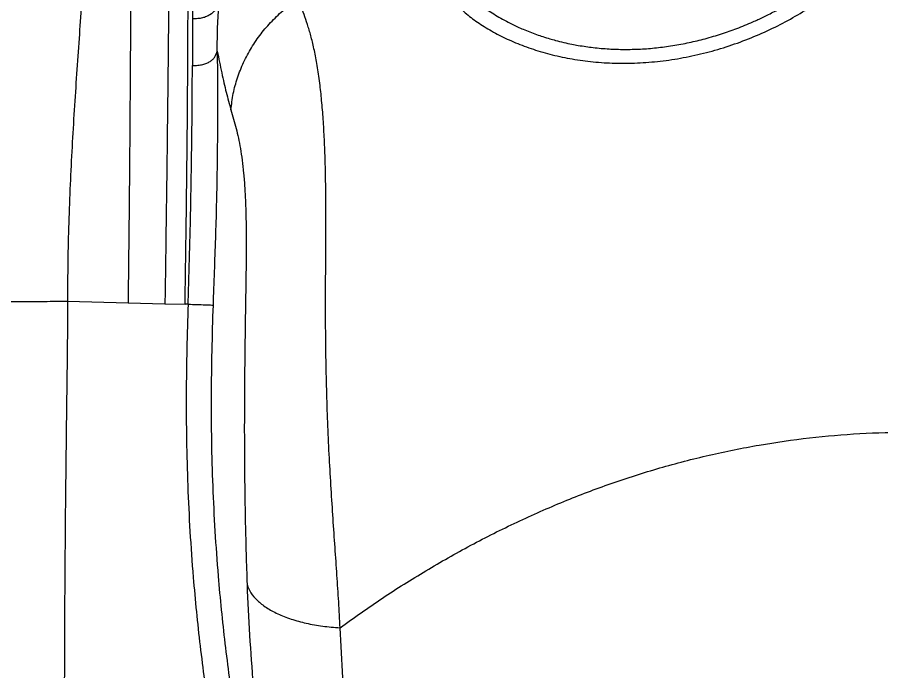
# Model space of a CAD drawing. Extents: x 939 to 1039, y 781 to 934.
# Drawn here: x 951.44 to 964.31, y 858.78 to 868.52 of the extents above; entities that cross this region are included whole.
import ezdxf

# ---------------------------------------------------------------- set-up
doc = ezdxf.new("R2010")
doc.units = 0
doc.header["$MEASUREMENT"] = 0
doc.layers.add('1', color=4, linetype='Continuous')

# ---------------------------------------------------------------- blocks, each defined once
blk = doc.blocks.new('Envoy')
at = {"layer": '1', "color": 3, "linetype": 'Continuous', "lineweight": 25}
for p, q in [((13.534, 65.118), (14.435, 65.096)), ((14.435, 65.102), (14.435, 65.096)), ((14.435, 65.096), (14.985, 65.082)), ((14.985, 65.082), (15.285, 65.075))]:
    blk.add_line(p, q, dxfattribs=at)
at = {"layer": '1', "color": 3, "linetype": 'Continuous', "lineweight": 25, "flags": 128}
blk.add_lwpolyline([(15.33, 65.074), (15.307, 65.075), (15.285, 65.075)], dxfattribs=at)
at = {"layer": '1', "color": 3, "linetype": 'Continuous', "lineweight": 25}
for points, knots in [([(13.677, 73.153), (13.705, 72.975), (13.761, 72.619), (13.803, 72.05), (13.817, 71.458), (13.808, 70.843), (13.781, 70.205), (13.744, 69.599), (13.706, 69.032), (13.669, 68.507), (13.633, 67.969), (13.6, 67.42), (13.572, 66.858), (13.55, 66.286), (13.536, 65.704), (13.535, 65.313), (13.534, 65.118)], [0, 0, 0, 0, 0.084843, 0.16974, 0.254367, 0.338613, 0.423034, 0.506567, 0.568897, 0.631305, 0.693352, 0.754892, 0.816144, 0.877407, 0.938704, 1, 1, 1, 1]), ([(14.478, 73.153), (14.478, 72.977), (14.479, 72.626), (14.479, 72.066), (14.479, 71.484), (14.478, 70.878), (14.476, 70.246), (14.474, 69.644), (14.471, 69.077), (14.468, 68.55), (14.464, 68.008), (14.46, 67.45), (14.455, 66.878), (14.449, 66.294), (14.443, 65.7), (14.438, 65.301), (14.435, 65.102)], [0, 0, 0, 0, 0.083327, 0.166654, 0.249982, 0.333311, 0.416637, 0.49996, 0.562461, 0.624961, 0.687453, 0.749998, 0.812525, 0.874987, 0.937471, 1, 1, 1, 1]), ([(15.057, 72.84), (15.057, 72.669), (15.057, 72.326), (15.055, 71.795), (15.052, 71.244), (15.048, 70.668), (15.044, 70.067), (15.039, 69.493), (15.034, 68.952), (15.029, 68.449), (15.023, 67.929), (15.017, 67.426), (15.011, 66.945), (15.005, 66.49), (14.998, 66.027), (14.992, 65.557), (14.987, 65.241), (14.985, 65.082)], [0, 0, 0, 0, 0.0830025, 0.1663667, 0.2497895, 0.3332211, 0.416631, 0.4999748, 0.5624694, 0.6250004, 0.6876852, 0.7503771, 0.8003243, 0.8499705, 0.8998013, 0.9498992, 1, 1, 1, 1]), ([(15.285, 65.075), (15.287, 65.207), (15.29, 65.47), (15.296, 65.862), (15.302, 66.249), (15.307, 66.631), (15.311, 67.006), (15.316, 67.434), (15.321, 67.908), (15.324, 68.423), (15.327, 68.92), (15.329, 69.455), (15.33, 70.024), (15.331, 70.619), (15.331, 71.189), (15.33, 71.735), (15.33, 72.261), (15.329, 72.603), (15.329, 72.774)], [0, 0, 0, 0, 0.041738, 0.08353, 0.125171, 0.166576, 0.207987, 0.249634, 0.312323, 0.375008, 0.437538, 0.500032, 0.583375, 0.666783, 0.750214, 0.833635, 0.916999, 1, 1, 1, 1]), ([(15.379, 72.774), (15.379, 72.599), (15.38, 72.25), (15.383, 71.712), (15.386, 71.155), (15.39, 70.572), (15.393, 69.966), (15.394, 69.539), (15.394, 69.326)], [0, 0, 0, 0, 0.166614, 0.333426, 0.500335, 0.666957, 0.833553, 1, 1, 1, 1]), ([(19.214, 70.073), (19.234, 70.033), (19.274, 69.956), (19.356, 69.843), (19.453, 69.734), (19.577, 69.616), (19.734, 69.492), (19.931, 69.363), (20.103, 69.269), (20.237, 69.205), (20.324, 69.167), (20.419, 69.128), (20.516, 69.092), (20.617, 69.058), (20.71, 69.029), (20.814, 69), (20.923, 68.973), (21.037, 68.948), (21.147, 68.928), (21.252, 68.911), (21.366, 68.896), (21.481, 68.884), (21.598, 68.876), (21.712, 68.871), (21.867, 68.868), (22.064, 68.872), (22.306, 68.891), (22.549, 68.924), (22.792, 68.969), (23.036, 69.028), (23.272, 69.098), (23.511, 69.182), (23.689, 69.255), (23.819, 69.313), (23.897, 69.35), (23.979, 69.39), (24.065, 69.434), (24.141, 69.476), (24.207, 69.512), (24.265, 69.547), (24.345, 69.594), (24.454, 69.664), (24.562, 69.737), (24.651, 69.802), (24.715, 69.85), (24.773, 69.897), (24.828, 69.942), (24.879, 69.985), (24.927, 70.028), (25.006, 70.099), (25.112, 70.204), (25.193, 70.296), (25.234, 70.343)], [0, 0, 0, 0, 0.033378, 0.064657, 0.096586, 0.128198, 0.169514, 0.21043, 0.252351, 0.266272, 0.281077, 0.296768, 0.31335, 0.327575, 0.343643, 0.355809, 0.373859, 0.391111, 0.404048, 0.419859, 0.434254, 0.450263, 0.465709, 0.480588, 0.494898, 0.525751, 0.55607, 0.586686, 0.617892, 0.648244, 0.680286, 0.710143, 0.74314, 0.753415, 0.764437, 0.776205, 0.788718, 0.801976, 0.810345, 0.81828, 0.828922, 0.847318, 0.870517, 0.882195, 0.893354, 0.903994, 0.914116, 0.92372, 0.932806, 0.942476, 0.970649, 1, 1, 1, 1]), ([(19.07, 69.901), (19.098, 69.847), (19.153, 69.738), (19.278, 69.582), (19.43, 69.432), (19.611, 69.29), (19.818, 69.158), (20.049, 69.036), (20.301, 68.928), (20.573, 68.836), (20.862, 68.76), (21.166, 68.705), (21.484, 68.67), (21.813, 68.659), (22.15, 68.671), (22.492, 68.707), (22.836, 68.768), (23.178, 68.853), (23.514, 68.961), (23.84, 69.09), (24.153, 69.238), (24.45, 69.404), (24.728, 69.585), (24.983, 69.78), (25.215, 69.987), (25.345, 70.132), (25.41, 70.204)], [0, 0, 0, 0, 0.04291, 0.085247, 0.127068, 0.168459, 0.209513, 0.250314, 0.29091, 0.331337, 0.371683, 0.412052, 0.452537, 0.493225, 0.534177, 0.575417, 0.616932, 0.658675, 0.700589, 0.742672, 0.784979, 0.827517, 0.870274, 0.913264, 0.956506, 1, 1, 1, 1]), ([(15.789, 69.55), (15.773, 69.518), (15.742, 69.457), (15.674, 69.393), (15.603, 69.356), (15.542, 69.336), (15.471, 69.325), (15.421, 69.326), (15.394, 69.326)], [0, 0, 0, 0, 0.269829, 0.512881, 0.62842, 0.744475, 0.866328, 1, 1, 1, 1]), ([(15.764, 68.844), (15.765, 68.967), (15.767, 69.211), (15.782, 69.437), (15.789, 69.55)], [0, 0, 0, 0, 0.502122, 1, 1, 1, 1]), ([(15.968, 67.969), (15.978, 68.05), (15.997, 68.211), (16.063, 68.448), (16.153, 68.677), (16.27, 68.897), (16.412, 69.103), (16.577, 69.294), (16.762, 69.469), (16.901, 69.568), (16.97, 69.618)], [0, 0, 0, 0, 0.125, 0.25, 0.375, 0.500001, 0.625, 0.75, 0.875, 1, 1, 1, 1]), ([(17.593, 60.256), (17.587, 60.384), (17.573, 60.643), (17.548, 61.041), (17.519, 61.454), (17.489, 61.882), (17.46, 62.326), (17.433, 62.785), (17.411, 63.257), (17.395, 63.741), (17.384, 64.233), (17.378, 64.73), (17.377, 65.23), (17.38, 65.687), (17.382, 66.099), (17.383, 66.466), (17.38, 66.822), (17.374, 67.165), (17.362, 67.491), (17.346, 67.796), (17.323, 68.079), (17.295, 68.349), (17.259, 68.602), (17.217, 68.831), (17.171, 69.03), (17.121, 69.202), (17.071, 69.353), (17.02, 69.489), (16.987, 69.575), (16.97, 69.618)], [0, 0, 0, 0, 0.036577, 0.074135, 0.112397, 0.15131, 0.190818, 0.230883, 0.271472, 0.312572, 0.354076, 0.395896, 0.438111, 0.480815, 0.513262, 0.546034, 0.579011, 0.612088, 0.645245, 0.678475, 0.711757, 0.745063, 0.783061, 0.820819, 0.858194, 0.894945, 0.930938, 0.966068, 1, 1, 1, 1]), ([(15.394, 69.326), (15.395, 69.212), (15.395, 68.983), (15.394, 68.747), (15.394, 68.628)], [0, 0, 0, 0, 0.499202, 1, 1, 1, 1]), ([(15.394, 68.628), (15.422, 68.629), (15.474, 68.631), (15.547, 68.643), (15.609, 68.663), (15.66, 68.689), (15.7, 68.722), (15.742, 68.773), (15.755, 68.815), (15.764, 68.844)], [0, 0, 0, 0, 0.136426, 0.258721, 0.373395, 0.486645, 0.603431, 0.727044, 1, 1, 1, 1]), ([(15.764, 68.844), (15.765, 68.701), (15.767, 68.414), (15.768, 67.966), (15.766, 67.506), (15.761, 67.033), (15.751, 66.549), (15.737, 66.058), (15.718, 65.561), (15.707, 65.228), (15.701, 65.062)], [0, 0, 0, 0, 0.125434, 0.250672, 0.375847, 0.500832, 0.625727, 0.750497, 0.875278, 1, 1, 1, 1]), ([(15.764, 68.844), (15.786, 68.734), (15.829, 68.515), (15.897, 68.227), (15.944, 68.055), (15.968, 67.969)], [0, 0, 0, 0, 0.3391, 0.672591, 1, 1, 1, 1]), ([(15.33, 65.074), (15.335, 65.232), (15.345, 65.548), (15.358, 66.019), (15.369, 66.483), (15.377, 66.939), (15.384, 67.382), (15.389, 67.811), (15.392, 68.227), (15.393, 68.494), (15.394, 68.628)], [0, 0, 0, 0, 0.125214, 0.250405, 0.37544, 0.500494, 0.625523, 0.750526, 0.875292, 1, 1, 1, 1]), ([(15.968, 67.969), (15.981, 67.923), (16.007, 67.833), (16.044, 67.698), (16.079, 67.555), (16.109, 67.4), (16.135, 67.226), (16.157, 67.031), (16.174, 66.813), (16.186, 66.572), (16.193, 66.308), (16.196, 66.021), (16.194, 65.711), (16.19, 65.381), (16.184, 65.033), (16.179, 64.674), (16.174, 64.306), (16.17, 63.933), (16.168, 63.555), (16.167, 63.15), (16.169, 62.718), (16.174, 62.261), (16.182, 61.806), (16.193, 61.35), (16.203, 61.051), (16.208, 60.899)], [0, 0, 0, 0, 0.0513105, 0.1001992, 0.146285, 0.1897083, 0.2305676, 0.2692518, 0.306254, 0.3422204, 0.3778063, 0.4136651, 0.4503296, 0.4882077, 0.527269, 0.5671622, 0.6075801, 0.6486049, 0.6902806, 0.7324783, 0.7837839, 0.8359307, 0.8891694, 0.943825, 1, 1, 1, 1]), ([(12.549, 65.11), (12.562, 65.111), (12.588, 65.111), (12.664, 65.113), (12.764, 65.114), (12.888, 65.115), (13.031, 65.116), (13.19, 65.117), (13.359, 65.118), (13.476, 65.118), (13.534, 65.118)], [0, 0, 0, 0, 0.125005, 0.250005, 0.375002, 0.5, 0.624999, 0.749995, 0.874995, 1, 1, 1, 1]), ([(13.534, 65.118), (13.533, 64.939), (13.532, 64.59), (13.526, 64.072), (13.519, 63.565), (13.513, 63.062), (13.505, 62.399), (13.497, 61.576), (13.489, 60.424), (13.485, 59.102), (13.485, 57.61), (13.488, 56.616), (13.49, 56.119)], [0, 0, 0, 0, 0.059466, 0.116512, 0.172774, 0.228748, 0.284561, 0.393944, 0.503308, 0.668786, 0.834314, 1, 1, 1, 1]), ([(15.33, 65.074), (15.323, 64.852), (15.309, 64.405), (15.3, 63.732), (15.304, 63.053), (15.322, 62.372), (15.355, 61.689), (15.412, 60.893), (15.503, 59.985), (15.641, 58.967), (15.812, 57.956), (15.953, 57.287), (16.024, 56.953)], [0, 0, 0, 0, 0.0814143, 0.1641107, 0.2474328, 0.330943, 0.414568, 0.4982948, 0.6238883, 0.7493687, 0.8747528, 1, 1, 1, 1]), ([(15.33, 65.074), (15.375, 65.073), (15.467, 65.07), (15.584, 65.066), (15.672, 65.063), (15.691, 65.062), (15.701, 65.062)], [0, 0, 0, 0, 0.250006, 0.4999991, 0.7499949, 1, 1, 1, 1]), ([(15.701, 65.062), (15.694, 64.835), (15.68, 64.383), (15.672, 63.709), (15.675, 63.037), (15.694, 62.366), (15.727, 61.696), (15.783, 60.913), (15.873, 60.021), (16.009, 59.021), (16.177, 58.025), (16.316, 57.367), (16.386, 57.038)], [0, 0, 0, 0, 0.084399, 0.167715, 0.250981, 0.33416, 0.41734, 0.500579, 0.625431, 0.750238, 0.875094, 1, 1, 1, 1]), ([(17.593, 60.256), (17.802, 60.405), (18.215, 60.7), (18.867, 61.109), (19.535, 61.488), (20.22, 61.833), (20.919, 62.141), (21.628, 62.41), (22.352, 62.642), (23.087, 62.833), (23.832, 62.983), (24.582, 63.091), (25.334, 63.155), (26.087, 63.176), (26.841, 63.154), (27.593, 63.089), (28.342, 62.98), (29.085, 62.829), (29.82, 62.637), (30.544, 62.404), (31.257, 62.132), (31.957, 61.822), (32.641, 61.477), (33.306, 61.098), (33.956, 60.688), (34.37, 60.393), (34.579, 60.243)], [0, 0, 0, 0, 0.044953, 0.088671, 0.132039, 0.17504, 0.216952, 0.258176, 0.299165, 0.339966, 0.380321, 0.420421, 0.460222, 0.49983, 0.539445, 0.579268, 0.619387, 0.659638, 0.700291, 0.741442, 0.782894, 0.825237, 0.868028, 0.911046, 0.955027, 1, 1, 1, 1]), ([(16.208, 60.899), (16.219, 60.648), (16.241, 60.145), (16.279, 59.649), (16.298, 59.402)], [0, 0, 0, 0, 0.500812, 1, 1, 1, 1]), ([(16.208, 60.899), (16.224, 60.858), (16.257, 60.776), (16.356, 60.661), (16.491, 60.555), (16.661, 60.462), (16.861, 60.383), (17.087, 60.322), (17.332, 60.277), (17.506, 60.263), (17.593, 60.256)], [0, 0, 0, 0, 0.125003, 0.250002, 0.375, 0.5, 0.624999, 0.749997, 0.874997, 1, 1, 1, 1]), ([(17.697, 58.777), (17.676, 59.021), (17.633, 59.511), (17.606, 60.007), (17.593, 60.256)], [0, 0, 0, 0, 0.49905, 1, 1, 1, 1])]:
    blk.add_open_spline(points, degree=3, knots=knots, dxfattribs=at)

msp = doc.modelspace()

# ---------------------------------------------------------------- block references
at = {"layer": '1'}
msp.add_blockref('Envoy', (938.654, 799.174), dxfattribs=at)

doc.saveas('drawing.dxf')
